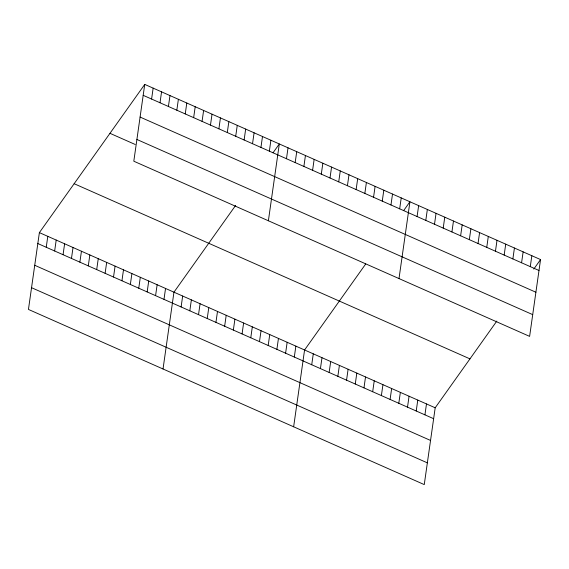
<?xml version="1.0" encoding="UTF-8"?>
<svg xmlns="http://www.w3.org/2000/svg" width="569" height="569" viewBox="0 0 569 569"><rect width="100%" height="100%" fill="white"/><g stroke="black" fill="none" stroke-linecap="round" stroke-linejoin="round"><path stroke-width="0.85" d="M144.739 84.404L133.807 161.212L529.618 336.379L540.55 259.571L144.739 84.404L39.382 232.621L28.45 309.429L424.261 484.596L435.193 407.788L496.822 321.08M46.238 247.266L47.796 236.341M54.652 250.986L56.203 240.068M63.059 254.713L64.617 243.788M71.474 258.433L73.024 247.508M79.88 262.153L81.438 251.235M88.295 265.879L89.845 254.955M96.702 269.599L98.259 258.675M105.116 273.319L106.666 262.401M113.523 277.046L115.08 266.121M121.937 280.766L123.494 269.841M151.596 99.049L153.153 88.124M130.351 284.486L131.901 273.568M160.01 102.769L161.56 91.851M138.758 288.213L140.315 277.288M168.417 106.488L169.975 95.571M147.172 291.933L148.722 281.008M176.831 110.215L178.389 99.291M155.579 295.652L157.136 284.735M185.245 113.935L186.796 103.017M163.993 299.379L165.543 288.455M193.652 117.655L195.21 106.737M163.026 368.989L173.958 292.174L235.594 205.473M202.066 121.382L203.617 110.457M181.113 306.954L182.663 296.029M210.473 125.102L212.031 114.184M189.818 310.809L191.369 299.884M218.887 128.822L220.438 117.904M198.524 314.657L200.082 303.739M227.294 132.549L228.852 121.624M207.237 318.512L208.787 307.594M235.708 136.268L237.259 125.351M215.943 322.367L217.493 311.449M244.115 139.988L245.673 129.071M224.648 326.222L226.206 315.297M252.529 143.715L254.087 132.79M233.354 330.077L234.912 319.152M260.943 147.435L262.494 136.517M242.067 333.925L243.617 323.007M269.35 151.155L270.908 140.237M250.773 337.78L252.323 326.862M268.383 220.772L279.315 143.957L273.042 152.791M259.478 341.635L261.036 330.717M286.47 158.737L288.028 147.812M268.191 345.49L269.742 334.565M295.176 162.585L296.733 151.667M276.897 349.345L278.447 338.42M303.889 166.44L305.439 155.522M285.602 353.193L287.16 342.275M312.594 170.295L314.145 159.377M294.308 357.048L295.866 346.13M321.3 174.15L322.858 163.225M293.64 426.793L304.571 349.985L365.711 263.973M330.006 178.005L331.563 167.08M311.727 364.757L313.284 353.833M338.719 181.852L340.269 170.935M320.432 368.612L321.99 357.688M347.424 185.707L348.982 174.79M329.145 372.46L330.696 361.543M356.13 189.562L357.688 178.645M337.851 376.315L339.401 365.398M364.843 193.417L366.393 182.493M346.557 380.17L348.114 369.253M373.549 197.272L375.099 186.348M355.262 384.025L356.82 373.1M382.254 201.12L383.812 190.202M363.975 387.88L365.526 376.955M390.967 204.975L392.518 194.057M372.681 391.735L374.238 380.81M399.673 208.83L401.223 197.912M381.386 395.583L382.944 384.665M399.004 278.575L409.936 201.76L403.656 210.594M390.099 399.438L391.65 388.52M417.084 216.54L418.642 205.615M398.805 403.293L400.356 392.375M425.797 220.388L427.347 209.47M407.511 407.148L409.068 396.223M434.503 224.243L436.053 213.325M416.224 411.003L417.774 400.078M443.208 228.098L444.766 217.18M424.929 414.851L426.48 403.933M451.921 231.953L453.472 221.028M460.627 235.808L462.177 224.883M469.333 239.656L470.89 228.738M478.038 243.511L479.596 232.593M486.751 247.366L488.302 236.448M495.457 251.221L497.014 240.296M504.162 255.076L505.72 244.151M512.875 258.931L514.426 248.006M521.581 262.778L523.131 251.861M530.287 266.633L531.844 255.716M533.786 269.08L540.55 259.571M143.189 95.322L538.992 270.488M140.095 117.065L535.898 292.231M136.901 139.469L532.712 314.636M109.973 133.317L135.209 144.483M74.148 183.709L469.958 358.875M39.382 232.621L435.193 407.788M37.824 243.546L433.635 418.706M34.73 265.289L430.541 440.449M31.544 287.686L427.355 462.853"/></g></svg>
